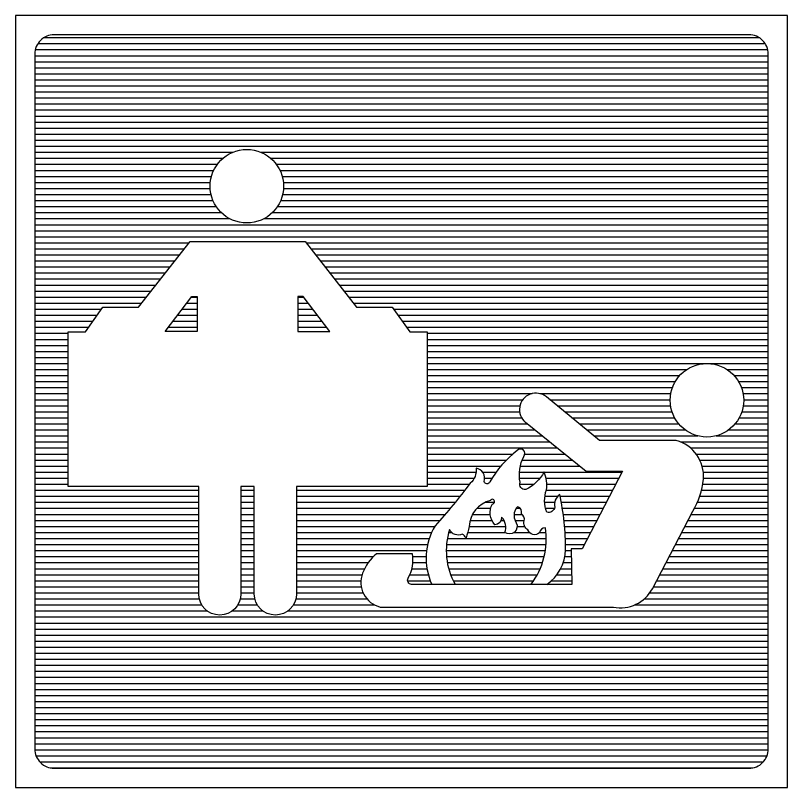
# Model space of a CAD drawing. Header units: millimetres. Extents: x -3 to 2253, y -3 to 1300.
# Drawn here: x 2114.08 to 2126.08, y 198.88 to 210.88 of the extents above; entities that cross this region are included whole.
import ezdxf

# ---------------------------------------------------------------- set-up
doc = ezdxf.new("R2010")
doc.units = ezdxf.units.MM
doc.layers.add('ROOD', color=1, linetype='Continuous')
doc.layers.add('VEILIG', color=7, linetype='Continuous')
pattern_1 = [(0, (-2123.641935, -1.92603), (0, 0.0938), [])]

# ---------------------------------------------------------------- blocks, each defined once
blk = doc.blocks.new('0113')
at = {"layer": 'ROOD'}
h = blk.add_hatch(dxfattribs=at)
h.set_pattern_fill('_U', color=256, scale=0.0938, style=0, pattern_type=0)
h.set_pattern_definition(pattern_1)
h.paths.add_polyline_path([(11.7, 11.4, 0.414214), (11.4, 11.7), (0.6, 11.7, 0.414214), (0.3, 11.4), (0.3, 0.6, 0.414214), (0.6, 0.3), (11.4, 0.3, 0.414214), (11.7, 0.6)])
h.paths.add_polyline_path([(11.319, 6.019, -1), (10.176, 6.019, -1)], flags=16)
h.paths.add_polyline_path([(6.471, 3.156), (6.834, 3.156, -0.211341), (6.748, 4.01, 0.424511), (6.945, 3.939, -0.094978), (7.003, 3.881, 0.033278), (7.05, 4.057, -0.324972), (7.381, 4.463, -1.650882), (7.414, 4.409, 0.32938), (7.452, 4.082, 0.376985), (7.556, 4.2, -0.29613), (7.607, 3.964, 0.792344), (7.783, 4.115, -0.26802), (7.771, 4.321, -0.150372), (7.809, 4.364, -0.383964), (7.864, 4.253, -0.340041), (7.905, 4.136, 0.333046), (7.965, 4.004, 0.54414), (8.143, 3.958, -0.374948), (8.236, 4.039, -0.206301), (8.011, 3.156), (8.256, 3.156, 0.238553), (8.551, 3.695, 0.055361), (8.458, 4.554, 0.304235), (8.383, 4.357, -0.414163), (8.257, 4.278, -0.181426), (8.253, 4.626, 0.146833), (8.215, 4.906, -0.164406), (7.93, 4.63, -0.57481), (7.842, 4.744, -0.16625), (7.9, 5.146, 0.998167), (7.796, 5.238, 0.095025), (7.372, 4.752, -0.763454), (7.284, 4.756, 0.447225), (7.158, 4.966, -0.25856), (7.066, 4.731, -0.027436), (6.521, 4.069, 0.244844)], flags=16)
h.paths.add_polyline_path([(6.397, 7.085), (6.397, 4.678), (4.367, 4.678), (4.367, 3.009, -1), (3.712, 3.009), (3.712, 4.68), (3.608, 4.68), (3.503, 4.68), (3.503, 3.009, -1), (2.848, 3.009), (2.848, 4.678), (0.819, 4.678), (0.819, 7.085), (1.088, 7.085), (1.358, 7.466), (1.914, 7.466), (2.715, 8.489), (3.608, 8.489), (4.5, 8.489), (5.302, 7.466), (5.857, 7.466), (6.127, 7.085)], flags=16)
h.paths.add_polyline_path([(4.888, 7.087), (4.389, 7.087), (4.389, 7.633), (4.472, 7.633)], flags=0)
h.paths.add_polyline_path([(3.024, 9.346, -1), (4.167, 9.346, -1)], flags=16)
h.paths.add_polyline_path([(2.826, 7.633), (2.826, 7.087), (2.327, 7.087), (2.743, 7.633)], flags=0)
edge = h.paths.add_edge_path(flags=16)
edge.add_line((7.928, 5.677), (8.868, 4.916))
edge.add_line((8.868, 4.916), (9.435, 4.916))
edge.add_line((9.435, 4.916), (8.807, 3.709))
edge.add_line((8.807, 3.709), (8.639, 3.709))
edge.add_line((8.639, 3.709), (8.645, 3.156))
edge.add_line((8.645, 3.156), (6.156, 3.156))
edge.add_arc((6.162, 3.223), 0.0675, 152.1381, 265.0537, ccw=False)
edge.add_arc((5.595, 3.541), 0.582, 330.6002, 369.2964)
edge.add_line((6.17, 3.635), (5.61, 3.635))
edge.add_arc((6.132, 3.035), 0.795, 131.0271, 158.1116)
edge.add_arc((5.766, 3.191), 0.397, 159.3202, 256.1594)
edge.add_line((5.67, 2.805), (9.293, 2.805))
edge.add_arc((9.404, 3.357), 0.563, 258.6825, 331.8113)
edge.add_line((9.9, 3.091), (10.527, 4.298))
edge.add_arc((9.585, 4.888), 1.112, 327.9419, 355.0396)
edge.add_arc((10.116, 4.837), 0.578, 355.5297, 434.6161)
edge.add_line((10.27, 5.395), (9.075, 5.395))
edge.add_line((9.075, 5.395), (8.251, 6.071))
edge.add_arc((8.089, 5.874), 0.255, 50.6447, 230.6447)
h = blk.add_hatch(dxfattribs=at)
h.set_pattern_fill('_U', color=256, scale=0.0938, style=0, pattern_type=0)
h.set_pattern_definition(pattern_1)
h.paths.add_polyline_path([(8.236, 4.039, 0.374948), (8.143, 3.958, -0.54414), (7.965, 4.004, -0.35849), (7.908, 4.147, 0.310165), (7.864, 4.253, 0.383964), (7.809, 4.364, 0.150372), (7.771, 4.321, 0.26802), (7.783, 4.115, -0.792344), (7.607, 3.964, 0.29613), (7.556, 4.2, -0.376985), (7.452, 4.082, -0.32938), (7.414, 4.409, 1.650882), (7.381, 4.463, 0.324972), (7.05, 4.057, -0.033278), (7.003, 3.881, 0.094978), (6.945, 3.939, -0.424511), (6.748, 4.01, 0.211341), (6.834, 3.156), (8.011, 3.156, 0.206301)])
blk.add_lwpolyline([(2.848, 3.009), (2.848, 4.678), (0.819, 4.678), (0.819, 7.085), (1.088, 7.085), (1.358, 7.466), (1.914, 7.466), (2.715, 8.489), (3.608, 8.489), (4.5, 8.489), (5.302, 7.466), (5.857, 7.466), (6.127, 7.085), (6.397, 7.085), (6.397, 4.678), (4.367, 4.678), (4.367, 3.009, -1), (3.712, 3.009), (3.712, 4.68), (3.608, 4.68), (3.503, 4.68), (3.503, 3.009, -1)], format="xyb", close=True)
for points in [[(2.327, 7.087), (2.743, 7.633), (2.826, 7.633), (2.826, 7.087)], [(4.888, 7.087), (4.472, 7.633), (4.389, 7.633), (4.389, 7.087)]]:
    blk.add_lwpolyline(points, close=True)
for points in [[(7.928, 5.677), (8.868, 4.916), (9.435, 4.916), (8.807, 3.709), (8.639, 3.709), (8.645, 3.156), (6.156, 3.156, -0.536845), (6.102, 3.255, 0.170467), (6.17, 3.635), (5.61, 3.635, 0.118732), (5.394, 3.331, 0.449623), (5.67, 2.805), (9.293, 2.805, 0.330374), (9.9, 3.091), (10.527, 4.298, 0.11879), (10.692, 4.792, 0.359463), (10.27, 5.395), (9.075, 5.395), (8.251, 6.071, 1), (7.927, 5.676)], [(8.256, 3.156, 0.238553), (8.551, 3.695, 0.055361), (8.458, 4.554, 0.304235), (8.383, 4.357, -0.414163), (8.257, 4.278, -0.181426), (8.253, 4.626, 0.146833), (8.215, 4.906, -0.164406), (7.93, 4.63, -0.57481), (7.842, 4.744, -0.16625), (7.9, 5.146, 0.998167), (7.796, 5.238, 0.095025), (7.372, 4.752, -0.763454), (7.284, 4.756, 0.447225), (7.158, 4.966, -0.25856), (7.066, 4.731, -0.027436), (6.521, 4.069, 0.244933), (6.471, 3.156)], [(8.01, 3.155, 0.206617), (8.236, 4.039, 0.374948), (8.143, 3.958, -0.54414), (7.965, 4.004, -0.35849), (7.908, 4.147, 0.310165), (7.864, 4.253, 0.383964), (7.809, 4.364, 0.150372), (7.771, 4.321, 0.26802), (7.783, 4.115, -0.792344), (7.607, 3.964, 0.29613), (7.556, 4.2, -0.376985), (7.452, 4.082, -0.32938), (7.414, 4.409, 1.650882), (7.381, 4.463, 0.324972), (7.05, 4.057, -0.033278), (7.003, 3.881, 0.094978), (6.945, 3.939, -0.424511), (6.748, 4.01, 0.210242), (6.832, 3.16)]]:
    blk.add_lwpolyline(points, format="xyb")
for centre in [(3.596, 9.346), (10.747, 6.019)]:
    blk.add_circle(centre, 0.571)
at = {"layer": 'VEILIG'}
blk.add_lwpolyline([(0, 0), (12, 0), (12, 12), (0, 12)], close=True, dxfattribs=at)
blk.add_lwpolyline([(0.6, 0.3), (11.4, 0.3, 0.414214), (11.7, 0.6), (11.7, 11.4, 0.414214), (11.4, 11.7), (0.6, 11.7, 0.414214), (0.3, 11.4), (0.3, 0.6, 0.414214)], format="xyb", close=True, dxfattribs=at)

msp = doc.modelspace()

# ---------------------------------------------------------------- block references
msp.add_blockref('0113', (2114.08, 198.875))

doc.saveas('drawing.dxf')
